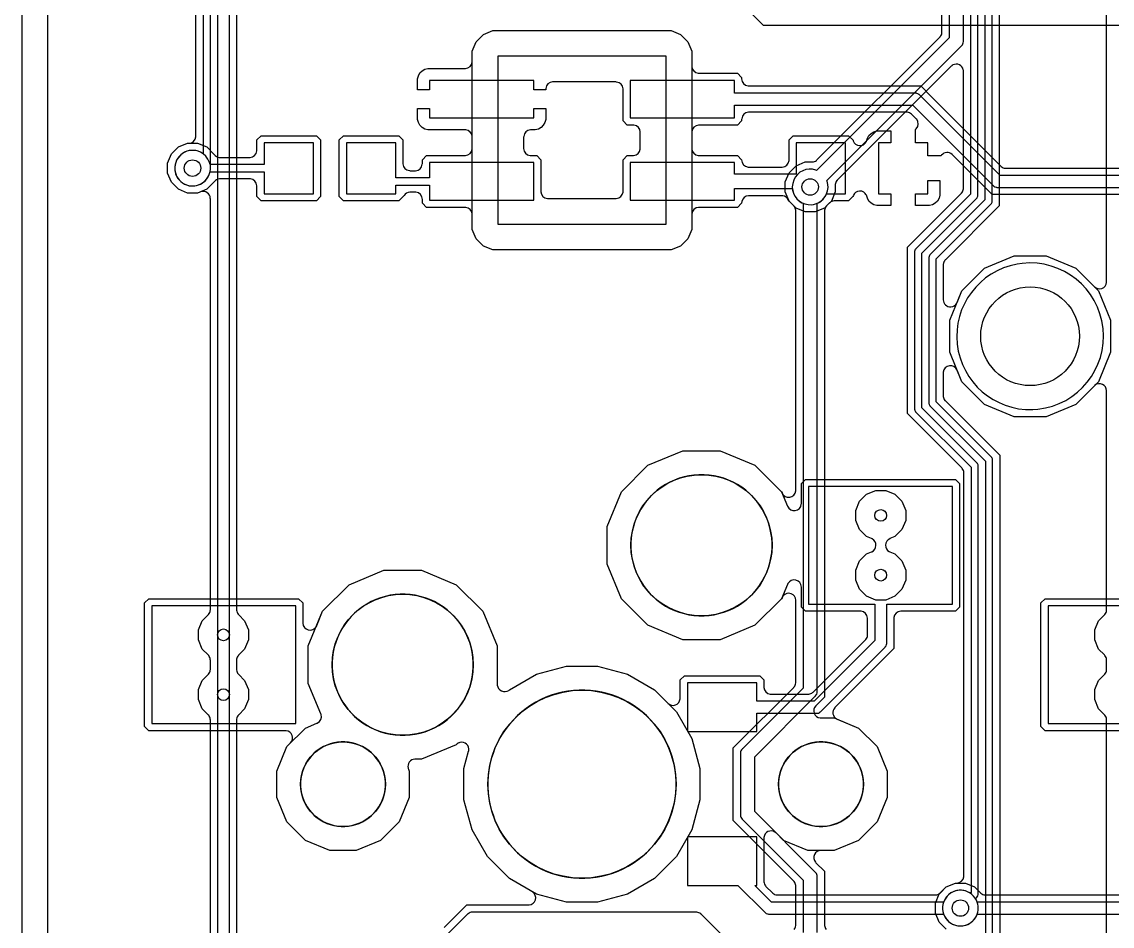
# Model space of a CAD drawing. Header units: millimetres. Extents: x 7.1 to 88.1, y 7.1 to 104.8.
# Drawn here: x 7.14 to 30.32, y 35.08 to 54.31 of the extents above; entities that cross this region are included whole.
import ezdxf

# ---------------------------------------------------------------- set-up
doc = ezdxf.new("R2010")
doc.units = ezdxf.units.MM

msp = doc.modelspace()

# ---------------------------------------------------------------- linework, layer by layer
at = {"layer": '16_copper'}
for points in [[(7.69, 81.446), (7.69, 10.384)], [(35.831, 54.236), (22.911, 54.236), (22.347, 54.799)], [(31.797, 39.238), (28.894, 39.238), (28.805, 39.327), (28.805, 41.953), (28.894, 42.042), (32.078, 42.042)]]:
    msp.add_lwpolyline(points, dxfattribs=at)
for points in [[(34.554, 50.638), (27.767, 50.638), (26.917, 51.488), (26.916, 51.489), (26.915, 51.49, 0.428932), (26.694, 51.479), (26.686, 51.468), (26.68, 51.459), (26.403, 51.459), (26.403, 51.737), (26.141, 51.737), (26.141, 52.024), (26.146, 52.029), (26.156, 52.038, 0.377311), (26.164, 52.239), (26.154, 52.251), (26.062, 52.343), (26.057, 52.347), (26.053, 52.351, 0.153125), (25.97, 52.387), (25.954, 52.388), (22.596, 52.388), (22.592, 52.387), (22.588, 52.388, 0.370187), (22.444, 52.251), (22.443, 52.235), (22.443, 52.204), (22.354, 52.115), (21.534, 52.115), (21.531, 52.114), (21.527, 52.115, 0.370187), (21.383, 51.978), (21.382, 51.962), (21.382, 51.622), (21.382, 51.618), (21.382, 51.614, 0.370187), (21.519, 51.47), (21.534, 51.47), (22.354, 51.47), (22.443, 51.38), (22.443, 51.374, 0.384459), (22.58, 51.223), (22.596, 51.222), (23.298, 51.222), (23.302, 51.222), (23.306, 51.222, 0.370187), (23.45, 51.359), (23.451, 51.374), (23.451, 51.8), (23.54, 51.889), (24.716, 51.889), (24.811, 51.795), (24.812, 51.791), (24.815, 51.78, 0.643696), (25.091, 51.758), (25.095, 51.768), (25.1, 51.778), (25.102, 51.784), (25.103, 51.786), (25.104, 51.788), (25.105, 51.793), (25.116, 51.835), (25.15, 51.893), (25.197, 51.94), (25.255, 51.974), (25.32, 51.991), (25.616, 51.991), (25.616, 51.737), (25.353, 51.737), (25.353, 50.657), (25.616, 50.657), (25.616, 50.403), (25.32, 50.403), (25.255, 50.42), (25.197, 50.454), (25.15, 50.501), (25.116, 50.559), (25.105, 50.601, 0.13492), (25.056, 50.678), (25.047, 50.684), (25.039, 50.691, 0.313608), (24.865, 50.682), (24.861, 50.679), (24.858, 50.676, 0.135176), (24.81, 50.599), (24.81, 50.598), (24.716, 50.504), (24.418, 50.504), (24.412, 50.504), (24.407, 50.504, 0.153128), (24.322, 50.47), (24.31, 50.46), (24.201, 50.35), (24.006, 50.269), (23.794, 50.269), (23.599, 50.35), (23.45, 50.499), (23.442, 50.518, 0.275544), (23.317, 50.612), (23.302, 50.612), (22.596, 50.612), (22.592, 50.612), (22.588, 50.612, 0.334692), (22.448, 50.494), (22.445, 50.483), (22.445, 50.479), (22.444, 50.476), (22.443, 50.46), (22.443, 50.454), (22.354, 50.365), (21.534, 50.365), (21.531, 50.364), (21.527, 50.365, 0.370187), (21.383, 50.228), (21.382, 50.212), (21.382, 49.898), (21.299, 49.697), (21.145, 49.543), (20.945, 49.46), (17.155, 49.46), (16.955, 49.543), (16.801, 49.697), (16.718, 49.898), (16.718, 50.212), (16.718, 50.215), (16.718, 50.217), (16.718, 50.218), (16.718, 50.22, 0.370187), (16.581, 50.364), (16.566, 50.365), (15.746, 50.365), (15.657, 50.454), (15.657, 50.536, 0.384459), (15.52, 50.688), (15.504, 50.689), (15.397, 50.689), (15.393, 50.688), (15.389, 50.688, 0.237943), (15.268, 50.617), (15.268, 50.617), (15.155, 50.504), (13.979, 50.504), (13.89, 50.594), (13.89, 51.8), (13.979, 51.889), (15.155, 51.889), (15.245, 51.8), (15.245, 51.298), (15.245, 51.294), (15.245, 51.291, 0.370187), (15.381, 51.147), (15.397, 51.146), (15.504, 51.146), (15.508, 51.146), (15.512, 51.146, 0.370187), (15.656, 51.283), (15.657, 51.298), (15.657, 51.38), (15.746, 51.47), (16.566, 51.47), (16.569, 51.47), (16.573, 51.47, 0.370187), (16.717, 51.606), (16.718, 51.622), (16.718, 51.861), (16.718, 51.865), (16.718, 51.868, 0.370187), (16.581, 52.012), (16.566, 52.013), (15.776, 52.013), (15.711, 52.03), (15.653, 52.064), (15.606, 52.111), (15.572, 52.169), (15.555, 52.234), (15.555, 52.467), (15.809, 52.467), (15.809, 52.267), (18.025, 52.267), (18.025, 52.467), (18.279, 52.467), (18.279, 52.234), (18.262, 52.169), (18.228, 52.111), (18.181, 52.064), (18.123, 52.03), (18.058, 52.013), (17.963, 52.013), (17.959, 52.013), (17.955, 52.013, 0.370187), (17.811, 51.876), (17.81, 51.861), (17.81, 51.622), (17.811, 51.618), (17.81, 51.614, 0.370187), (17.947, 51.47), (17.963, 51.47), (18.088, 51.47), (18.177, 51.38), (18.177, 50.705), (18.178, 50.701), (18.178, 50.697, 0.370187), (18.314, 50.553), (18.33, 50.552), (19.77, 50.552), (19.774, 50.553), (19.778, 50.553, 0.370187), (19.922, 50.689), (19.923, 50.705), (19.923, 51.38), (20.012, 51.47), (20.137, 51.47), (20.141, 51.47), (20.145, 51.47, 0.370187), (20.289, 51.606), (20.29, 51.622), (20.29, 51.962), (20.289, 51.966), (20.29, 51.97, 0.370187), (20.153, 52.114), (20.137, 52.115), (20.012, 52.115), (19.923, 52.204), (19.923, 52.88), (19.922, 52.883), (19.922, 52.887, 0.370187), (19.786, 53.031), (19.77, 53.032), (18.431, 53.032), (18.428, 53.032), (18.424, 53.032, 0.370187), (18.28, 52.895), (18.279, 52.88), (18.279, 52.867), (18.025, 52.867), (18.025, 53.067), (15.809, 53.067), (15.809, 52.867), (15.555, 52.867), (15.555, 53.101), (15.572, 53.165), (15.606, 53.223), (15.653, 53.27), (15.711, 53.304), (15.776, 53.321), (16.566, 53.321), (16.569, 53.322), (16.573, 53.321, 0.370187), (16.717, 53.458), (16.718, 53.474), (16.718, 53.687), (16.801, 53.887), (16.955, 54.041), (17.155, 54.124), (20.945, 54.124), (21.145, 54.041), (21.299, 53.887), (21.382, 53.687), (21.382, 53.372), (21.382, 53.368), (21.382, 53.364, 0.370187), (21.519, 53.22), (21.534, 53.22), (22.354, 53.22), (22.443, 53.13), (22.443, 53.099, 0.384459), (22.58, 52.947), (22.596, 52.947), (26.249, 52.947), (26.457, 52.738), (26.457, 52.738), (27.954, 51.241), (27.958, 51.238), (27.962, 51.233, 0.153125), (28.046, 51.197), (28.062, 51.197), (34.554, 51.197)], [(34.859, 51.044), (27.935, 51.044), (26.223, 52.757), (26.218, 52.76), (26.215, 52.764, 0.11143), (26.165, 52.79), (26.158, 52.791), (26.148, 52.793), (26.139, 52.793), (26.133, 52.794), (22.291, 52.794), (22.291, 53.067), (20.075, 53.067), (20.075, 52.267), (22.291, 52.267), (22.291, 52.54), (26.08, 52.54), (27.793, 50.827), (27.797, 50.824), (27.801, 50.82, 0.11143), (27.851, 50.794), (27.858, 50.793), (27.868, 50.791), (27.876, 50.791), (27.883, 50.79), (34.859, 50.79)], [(16.118, 35.049), (16.377, 35.308), (16.377, 35.308), (16.6, 35.531), (17.914, 35.531), (17.921, 35.532), (17.927, 35.532, 0.695637), (18.003, 35.807), (17.99, 35.816), (17.51, 36.093), (17.043, 36.56), (16.713, 37.132), (16.542, 37.77), (16.542, 38.43), (16.641, 38.799), (16.642, 38.805), (16.644, 38.811, 0.541065), (16.458, 38.986), (16.452, 38.985), (16.443, 38.982), (16.435, 38.979, 0.063321), (16.397, 38.957), (16.386, 38.946), (16.377, 38.938), (15.639, 38.632), (15.503, 38.632), (15.5, 38.632), (15.497, 38.632, 0.484486), (15.356, 38.439), (15.357, 38.436), (15.362, 38.421), (15.379, 38.38), (15.379, 37.82), (15.164, 37.302), (14.768, 36.906), (14.25, 36.691), (13.69, 36.691), (13.172, 36.906), (12.776, 37.302), (12.561, 37.82), (12.561, 38.38), (12.776, 38.898), (12.855, 38.977), (12.856, 38.978), (12.857, 38.979), (12.857, 38.98), (12.858, 38.98, 0.622974), (12.763, 39.237), (12.747, 39.238), (9.844, 39.238), (9.755, 39.327), (9.755, 41.953), (9.844, 42.042), (13.028, 42.042), (13.117, 41.953), (13.117, 41.529), (13.117, 41.528), (13.117, 41.527, 0.773611), (13.404, 41.456), (13.411, 41.471), (13.538, 41.777), (14.103, 42.342), (14.841, 42.648), (15.639, 42.648), (16.377, 42.342), (16.942, 41.777), (17.248, 41.039), (17.248, 40.213), (17.248, 40.211), (17.248, 40.209, 0.54334), (17.497, 40.095), (17.508, 40.105), (17.51, 40.107), (18.082, 40.437), (18.72, 40.608), (19.38, 40.608), (20.018, 40.437), (20.59, 40.107), (20.877, 39.82), (20.878, 39.819), (20.88, 39.817, 0.622974), (21.136, 39.912), (21.137, 39.928), (21.137, 40.317), (21.226, 40.406), (22.827, 40.406), (22.916, 40.317), (22.916, 40.167), (22.916, 40.163), (22.916, 40.159, 0.370187), (23.053, 40.015), (23.068, 40.014), (23.856, 40.014), (23.862, 40.015), (23.868, 40.015, 0.153128), (23.952, 40.049), (23.964, 40.059), (25.076, 41.171), (25.08, 41.176), (25.084, 41.179, 0.153125), (25.12, 41.263), (25.121, 41.279), (25.121, 41.625), (25.12, 41.629), (25.12, 41.633, 0.370187), (24.984, 41.777), (24.968, 41.778), (23.802, 41.778), (23.713, 41.867), (23.713, 42.291), (23.713, 42.292), (23.713, 42.293, 0.773611), (23.426, 42.364), (23.419, 42.349), (23.292, 42.043), (22.727, 41.478), (21.989, 41.172), (21.191, 41.172), (20.453, 41.478), (19.888, 42.043), (19.582, 42.781), (19.582, 43.579), (19.888, 44.317), (20.453, 44.882), (21.191, 45.188), (21.989, 45.188), (22.727, 44.882), (23.292, 44.317), (23.419, 44.011), (23.42, 44.01), (23.42, 44.009, 0.773607), (23.712, 44.053), (23.713, 44.069), (23.713, 44.493), (23.802, 44.582), (26.986, 44.582), (27.075, 44.493), (27.075, 41.867), (26.986, 41.778), (25.832, 41.778), (25.828, 41.777), (25.824, 41.777, 0.370187), (25.68, 41.641), (25.679, 41.625), (25.679, 40.984), (24.426, 39.73), (24.424, 39.728), (24.422, 39.726, 0.490281), (24.461, 39.489), (24.475, 39.482), (24.928, 39.294), (25.324, 38.898), (25.539, 38.38), (25.539, 37.82), (25.324, 37.302), (24.928, 36.906), (24.41, 36.691), (23.85, 36.691), (23.332, 36.906), (23.176, 37.062), (23.175, 37.063), (23.173, 37.064), (23.171, 37.066), (23.171, 37.066), (23.171, 37.066), (23.163, 37.072), (23.152, 37.081, 0.562966), (22.917, 36.969), (22.916, 36.954), (22.916, 36.034), (22.916, 36.031, 0.007349), (22.916, 36.026), (22.916, 36.022, 0.153128), (22.95, 35.938), (22.961, 35.926), (23.098, 35.789), (23.102, 35.785), (23.106, 35.781, 0.153125), (23.19, 35.745), (23.205, 35.744), (26.559, 35.744), (26.565, 35.745), (26.571, 35.745, 0.153128), (26.655, 35.779), (26.667, 35.789), (26.793, 35.915), (26.988, 35.996), (27.199, 35.996), (27.394, 35.915), (27.52, 35.789), (27.524, 35.785), (27.528, 35.781, 0.153125), (27.612, 35.745), (27.627, 35.744), (36.595, 35.744)], [(41.77, 35.592), (27.45, 35.592), (27.433, 35.633, 0.621842), (26.753, 35.633), (26.736, 35.592), (23.079, 35.592), (22.725, 35.947), (22.764, 35.947), (22.764, 36.983), (21.29, 36.983), (21.29, 35.947), (22.365, 35.947), (22.937, 35.375), (22.941, 35.372), (22.945, 35.368, 0.11143), (22.994, 35.342), (23.002, 35.341), (23.011, 35.339), (23.02, 35.339), (23.027, 35.338), (26.736, 35.338), (26.753, 35.297, 0.621842), (27.433, 35.297), (27.45, 35.338), (78.177, 35.338)], [(22.163, 34.752), (21.581, 35.334), (21.577, 35.338), (21.573, 35.342, 0.153125), (21.489, 35.378), (21.473, 35.379), (16.727, 35.379), (16.721, 35.378), (16.715, 35.379, 0.153128), (16.63, 35.345), (16.619, 35.334), (16.092, 34.808)]]:
    msp.add_lwpolyline(points, format="xyb", dxfattribs=at)
for points in [[(12.229, 50.504), (12.14, 50.594), (12.14, 50.819), (12.139, 50.823), (12.14, 50.827, 0.370187), (12.003, 50.971), (11.987, 50.971), (11.354, 50.971), (11.349, 50.971), (11.344, 50.971, 0.199778), (11.237, 50.917), (11.232, 50.909), (11.073, 50.75), (10.878, 50.669), (10.667, 50.669), (10.472, 50.75), (10.323, 50.899), (10.242, 51.094), (10.242, 51.306), (10.323, 51.501), (10.472, 51.65), (10.667, 51.731), (10.878, 51.731), (11.073, 51.65), (11.23, 51.493), (11.231, 51.492), (11.233, 51.488, 0.200012), (11.338, 51.429), (11.354, 51.429), (11.987, 51.429), (11.991, 51.429), (11.995, 51.429, 0.370187), (12.139, 51.565), (12.14, 51.581), (12.14, 51.8), (12.229, 51.889), (13.405, 51.889), (13.495, 51.8), (13.495, 50.594), (13.405, 50.504)], [(13.342, 51.737), (12.292, 51.737), (12.292, 51.276), (11.144, 51.276), (11.131, 51.322, 1), (10.414, 51.078), (10.432, 51.032, 0.714263), (11.144, 51.124), (12.292, 51.124), (12.292, 50.657), (13.342, 50.657)], [(23.974, 50.428, 0.233169), (24.24, 50.632), (24.25, 50.657), (24.653, 50.657), (24.653, 51.737), (23.603, 51.737), (23.603, 51.07), (22.291, 51.07), (22.291, 51.317), (20.075, 51.317), (20.075, 50.517), (22.291, 50.517), (22.291, 50.765), (23.523, 50.765), (23.528, 50.726, 0.376373), (23.925, 50.422)], [(28.742, 46.075, 1), (28.408, 49.175), (28.298, 49.159, 0.931033), (28.631, 46.067)], [(22.764, 39.608), (24.035, 39.608), (24.04, 39.609), (24.046, 39.608, 0.111436), (24.099, 39.625), (24.105, 39.63), (24.113, 39.635), (24.12, 39.641), (24.125, 39.645), (25.49, 41.01), (25.493, 41.014), (25.497, 41.018, 0.11143), (25.523, 41.068), (25.524, 41.075), (25.526, 41.085), (25.526, 41.094), (25.527, 41.1), (25.527, 41.93), (26.923, 41.93), (26.923, 44.43), (23.865, 44.43), (23.865, 41.93), (25.273, 41.93), (25.273, 41.153), (23.982, 39.862), (22.764, 39.862), (22.764, 40.254), (21.29, 40.254), (21.29, 39.217), (22.764, 39.217)]]:
    msp.add_lwpolyline(points, format="xyb", close=True, dxfattribs=at)
for points in [[(18.025, 51.317), (15.809, 51.317), (15.809, 50.993), (15.092, 50.993), (15.092, 51.737), (14.042, 51.737), (14.042, 50.657), (15.092, 50.657), (15.092, 50.841), (15.809, 50.841), (15.809, 50.517), (18.025, 50.517)], [(26.141, 50.403), (26.141, 50.657), (26.403, 50.657), (26.403, 50.934), (26.657, 50.934), (26.657, 50.623), (26.64, 50.559), (26.606, 50.501), (26.559, 50.454), (26.501, 50.42), (26.437, 50.403)], [(28.235, 45.915), (27.606, 46.175), (27.125, 46.656), (26.865, 47.285), (26.865, 47.965), (27.125, 48.594), (27.606, 49.075), (28.235, 49.335), (28.915, 49.335), (29.544, 49.075), (30.025, 48.594), (30.285, 47.965), (30.285, 47.285), (30.025, 46.656), (29.544, 46.175), (28.915, 45.915)], [(12.965, 41.89), (9.907, 41.89), (9.907, 39.39), (12.965, 39.39)], [(32.015, 41.89), (28.957, 41.89), (28.957, 39.39), (32.015, 39.39)]]:
    msp.add_lwpolyline(points, close=True, dxfattribs=at)
at = {"layer": '1_copper'}
for points in [[(11.303, 83.911), (11.303, 20.955), (11.306, 20.927, 0.785533), (11.553, 20.923), (11.557, 20.955), (11.557, 83.859)], [(23.558, 35.009, 0.153125), (23.594, 35.093), (23.595, 35.109), (23.595, 35.933), (23.595, 35.938), (23.595, 35.944, 0.153128), (23.561, 36.029), (23.551, 36.041), (22.264, 37.327), (22.264, 38.873), (23.551, 40.159), (23.554, 40.164), (23.558, 40.168, 0.153125), (23.594, 40.252), (23.595, 40.267), (23.595, 42.008), (23.595, 42.009), (23.595, 42.01, 0.693282), (23.327, 42.106), (23.326, 42.106), (23.318, 42.094), (23.31, 42.082, 0.00268), (23.309, 42.08), (23.302, 42.066), (23.292, 42.043), (22.727, 41.478), (21.989, 41.172), (21.191, 41.172), (20.453, 41.478), (19.888, 42.043), (19.582, 42.781), (19.582, 43.579), (19.888, 44.317), (20.453, 44.882), (21.191, 45.188), (21.989, 45.188), (22.727, 44.882), (23.292, 44.317), (23.302, 44.294, 0.778625), (23.594, 44.337), (23.595, 44.352), (23.595, 50.291), (23.595, 50.297), (23.595, 50.303, 0.153128), (23.561, 50.387), (23.551, 50.399), (23.45, 50.499), (23.369, 50.694), (23.369, 50.906), (23.45, 51.101), (23.599, 51.25), (23.794, 51.331), (23.936, 51.331), (23.942, 51.331), (23.948, 51.331, 0.153128), (24.033, 51.365), (24.044, 51.375), (26.656, 53.987), (26.66, 53.992), (26.664, 53.996, 0.153125), (26.7, 54.08), (26.701, 54.095), (26.701, 71.893)], [(26.853, 71.767), (26.853, 53.969), (24.037, 51.153), (24.022, 51.159, 0.936602), (23.732, 50.46), (23.748, 50.454), (23.748, 40.141), (22.461, 38.854), (22.457, 38.85), (22.453, 38.846, 0.153125), (22.417, 38.762), (22.416, 38.747), (22.416, 37.453), (22.417, 37.448), (22.417, 37.442, 0.153128), (22.451, 37.357), (22.461, 37.346), (23.748, 36.059), (23.748, 34.946)], [(24.052, 34.946), (24.052, 36.122), (24.052, 36.128), (24.052, 36.134, 0.153128), (24.018, 36.218), (24.008, 36.23), (22.721, 37.516), (22.721, 38.684), (24.008, 39.97), (24.011, 39.975), (24.016, 39.978, 0.153125), (24.052, 40.062), (24.052, 40.078), (24.052, 50.454), (24.068, 50.46, 0.376373), (24.259, 50.922), (24.253, 50.937), (27.114, 53.798), (27.117, 53.802), (27.121, 53.806, 0.153125), (27.157, 53.89), (27.158, 53.906), (27.158, 71.704)], [(27.311, 71.609), (27.311, 50.649), (26.141, 49.48), (26.136, 49.473), (26.131, 49.467, 0.087651), (26.121, 49.442), (26.12, 49.435), (26.119, 49.426), (26.119, 46.074), (26.12, 46.065), (26.121, 46.057, 0.087654), (26.131, 46.032), (26.136, 46.027), (26.141, 46.02), (27.319, 44.842), (27.319, 35.799), (27.302, 35.781), (27.261, 35.805, 1), (26.926, 35.125), (26.971, 35.106, 0.09849), (27.118, 35.087), (27.167, 35.093, 0.493145), (27.433, 35.633), (27.41, 35.674, 0.311188), (27.47, 35.751), (27.47, 35.758), (27.471, 35.767), (27.471, 44.874), (27.47, 44.882), (27.47, 44.891, 0.087654), (27.459, 44.915), (27.454, 44.921), (27.449, 44.928), (26.271, 46.105), (26.271, 49.395), (27.441, 50.564), (27.446, 50.571), (27.451, 50.577, 0.087651), (27.461, 50.602), (27.462, 50.609), (27.463, 50.618), (27.463, 71.577)], [(27.615, 71.483), (27.615, 50.523), (26.446, 49.354), (26.441, 49.347), (26.436, 49.341, 0.087651), (26.426, 49.316), (26.425, 49.309), (26.424, 49.3), (26.424, 46.2), (26.425, 46.192), (26.426, 46.183, 0.087654), (26.436, 46.159), (26.441, 46.153), (26.446, 46.146), (27.624, 44.968), (27.624, 16.773)], [(27.776, 16.674), (27.776, 45), (27.775, 45.008), (27.774, 45.017, 0.087654), (27.764, 45.041), (27.759, 45.047), (27.754, 45.054), (26.576, 46.232), (26.576, 49.268), (27.745, 50.438), (27.751, 50.445), (27.756, 50.451, 0.087651), (27.766, 50.476), (27.767, 50.483), (27.768, 50.492), (27.768, 71.451)], [(27.92, 67.102), (27.92, 50.397), (26.773, 49.25), (26.772, 49.249), (26.771, 49.248, 0.045516), (26.754, 49.226), (26.753, 49.224), (26.752, 49.223), (26.751, 49.221), (26.748, 49.216, 0.031917), (26.739, 49.199), (26.739, 49.196), (26.739, 49.196), (26.738, 49.195), (26.738, 49.193), (26.736, 49.188, 0.050692), (26.729, 49.158), (26.729, 49.142), (26.729, 48.403), (26.729, 48.402), (26.729, 48.401, 0.425229), (26.889, 48.251), (26.89, 48.251), (26.891, 48.251, 0.258807), (27.015, 48.331), (27.022, 48.345), (27.125, 48.594), (27.606, 49.075), (28.235, 49.335), (28.915, 49.335), (29.544, 49.075), (29.94, 48.678), (29.942, 48.677), (29.943, 48.676, 0.622974), (30.2, 48.771), (30.201, 48.786), (30.201, 58.52)], [(10.998, 58.52), (10.998, 51.503), (10.983, 51.515, 1), (10.562, 50.885), (10.605, 50.86, 0.493145), (11.144, 51.126), (11.151, 51.175), (11.151, 58.551)], [(11.709, 58.52), (11.709, 41.81), (11.71, 41.805), (11.71, 41.799, 0.153131), (11.744, 41.714), (11.754, 41.702), (11.88, 41.576), (11.961, 41.381), (11.961, 41.169), (11.88, 40.974), (11.754, 40.848), (11.75, 40.843), (11.746, 40.839, 0.153125), (11.71, 40.755), (11.709, 40.74), (11.709, 40.54), (11.71, 40.535), (11.71, 40.529, 0.153131), (11.744, 40.444), (11.754, 40.432), (11.88, 40.306), (11.961, 40.111), (11.961, 39.899), (11.88, 39.704), (11.754, 39.578), (11.75, 39.573), (11.746, 39.569, 0.153125), (11.71, 39.485), (11.709, 39.47), (11.709, 22.76)], [(11.151, 22.76), (11.151, 39.47), (11.15, 39.475), (11.15, 39.481, 0.153131), (11.116, 39.566), (11.106, 39.578), (10.98, 39.704), (10.899, 39.899), (10.899, 40.111), (10.98, 40.306), (11.106, 40.432), (11.11, 40.437), (11.114, 40.441, 0.153125), (11.15, 40.525), (11.151, 40.54), (11.151, 40.74), (11.15, 40.745), (11.15, 40.751, 0.153131), (11.116, 40.836), (11.106, 40.848), (10.98, 40.974), (10.899, 41.169), (10.899, 41.381), (10.98, 41.576), (11.106, 41.702), (11.11, 41.707), (11.114, 41.711, 0.153125), (11.15, 41.795), (11.151, 41.81), (11.151, 50.554), (11.15, 50.557), (11.15, 50.56, 0.490278), (10.955, 50.7), (10.94, 50.695), (10.878, 50.669), (10.667, 50.669), (10.472, 50.75), (10.323, 50.899), (10.242, 51.094), (10.242, 51.306), (10.323, 51.501), (10.472, 51.65), (10.667, 51.731), (10.693, 51.731, 0.384459), (10.845, 51.867), (10.846, 51.883), (10.846, 58.394)], [(26.793, 35.015), (26.643, 35.164), (26.563, 35.359), (26.563, 35.571), (26.643, 35.766), (26.793, 35.915), (26.988, 35.996), (27.014, 35.996, 0.384459), (27.166, 36.132), (27.167, 36.148), (27.167, 44.716), (27.166, 44.722), (27.166, 44.727, 0.153128), (27.132, 44.812), (27.122, 44.824), (25.967, 45.979), (25.967, 49.521), (26.145, 49.699), (26.145, 49.699), (27.114, 50.668), (27.117, 50.672), (27.121, 50.676, 0.153125), (27.157, 50.76), (27.158, 50.776), (27.158, 53.259), (27.158, 53.261), (27.158, 53.263), (27.158, 53.264), (27.158, 53.265), (27.157, 53.27), (27.156, 53.276), (27.155, 53.29, 0.498055), (26.935, 53.394), (26.924, 53.387), (26.917, 53.383), (26.917, 53.383), (26.917, 53.383), (26.913, 53.38, 0.006247), (26.91, 53.377), (26.898, 53.367), (24.475, 50.944), (24.472, 50.94), (24.467, 50.936, 0.153125), (24.431, 50.852), (24.431, 50.836), (24.431, 50.694), (24.35, 50.499), (24.249, 50.399), (24.246, 50.395), (24.242, 50.391, 0.153125), (24.206, 50.307), (24.205, 50.291), (24.205, 39.952), (24.022, 39.769), (24.021, 39.767), (24.019, 39.766, 0.622974), (24.114, 39.51), (24.13, 39.509), (24.41, 39.509), (24.928, 39.294), (25.324, 38.898), (25.539, 38.38), (25.539, 37.82), (25.324, 37.302), (24.928, 36.906), (24.41, 36.691), (24.13, 36.691), (24.128, 36.691), (24.126, 36.691, 0.622974), (24.012, 36.443), (24.022, 36.431), (24.205, 36.248), (24.205, 35.109), (24.205, 35.103), (24.205, 35.097, 0.153128), (24.239, 35.013)], [(30.201, 22.76), (30.201, 39.47), (30.2, 39.475), (30.2, 39.481, 0.153131), (30.166, 39.566), (30.156, 39.578), (30.03, 39.704), (29.949, 39.899), (29.949, 40.111), (30.03, 40.306), (30.156, 40.432), (30.16, 40.437), (30.164, 40.441, 0.153125), (30.2, 40.525), (30.201, 40.54), (30.201, 40.74), (30.2, 40.745), (30.2, 40.751, 0.153131), (30.166, 40.836), (30.156, 40.848), (30.03, 40.974), (29.949, 41.169), (29.949, 41.381), (30.03, 41.576), (30.156, 41.702), (30.16, 41.707), (30.164, 41.711, 0.153125), (30.2, 41.795), (30.201, 41.81), (30.201, 46.464), (30.2, 46.466), (30.201, 46.468, 0.622974), (29.952, 46.582), (29.94, 46.572), (29.544, 46.175), (28.915, 45.915), (28.235, 45.915), (27.606, 46.175), (27.125, 46.656), (27.022, 46.905), (27.021, 46.906), (27.021, 46.907, 0.773607), (26.729, 46.863), (26.729, 46.847), (26.729, 46.358), (26.729, 46.352), (26.729, 46.346, 0.153128), (26.763, 46.262), (26.773, 46.25), (27.929, 45.095), (27.929, 16.797)]]:
    msp.add_lwpolyline(points, format="xyb", dxfattribs=at)
msp.add_lwpolyline([(7.69, 81.446), (7.69, 10.384)], dxfattribs=at)
msp.add_lwpolyline([(17.155, 49.46), (16.955, 49.543), (16.801, 49.697), (16.718, 49.898), (16.718, 53.687), (16.801, 53.887), (16.955, 54.041), (17.155, 54.124), (20.945, 54.124), (21.145, 54.041), (21.299, 53.887), (21.382, 53.687), (21.382, 49.898), (21.299, 49.697), (21.145, 49.543), (20.945, 49.46)], close=True, dxfattribs=at)
for points in [[(28.742, 46.075, 1), (28.408, 49.175), (28.298, 49.159, 0.931033), (28.631, 46.067)], [(25.294, 42.014), (25.099, 42.095), (24.95, 42.244), (24.869, 42.439), (24.869, 42.651), (24.95, 42.846), (25.099, 42.995), (25.204, 43.039), (25.206, 43.04), (25.208, 43.041, 0.622972), (25.219, 43.314), (25.204, 43.321), (25.099, 43.365), (24.95, 43.514), (24.869, 43.709), (24.869, 43.921), (24.95, 44.116), (25.099, 44.265), (25.294, 44.346), (25.506, 44.346), (25.701, 44.265), (25.85, 44.116), (25.931, 43.921), (25.931, 43.709), (25.85, 43.514), (25.701, 43.365), (25.595, 43.321), (25.594, 43.32), (25.592, 43.319, 0.622972), (25.581, 43.046), (25.595, 43.039), (25.701, 42.995), (25.85, 42.846), (25.931, 42.651), (25.931, 42.439), (25.85, 42.244), (25.701, 42.095), (25.506, 42.014)], [(18.72, 35.592), (18.082, 35.763), (17.51, 36.093), (17.043, 36.56), (16.713, 37.132), (16.542, 37.77), (16.542, 38.43), (16.641, 38.799), (16.642, 38.805), (16.644, 38.811, 0.541052), (16.458, 38.986), (16.452, 38.985), (16.443, 38.982), (16.435, 38.979, 0.063321), (16.397, 38.957), (16.386, 38.946), (16.377, 38.938), (15.639, 38.632), (15.503, 38.632), (15.5, 38.632), (15.497, 38.632, 0.484479), (15.356, 38.439), (15.357, 38.436), (15.362, 38.421), (15.379, 38.38), (15.379, 37.82), (15.164, 37.302), (14.768, 36.906), (14.25, 36.691), (13.69, 36.691), (13.172, 36.906), (12.776, 37.302), (12.561, 37.82), (12.561, 38.38), (12.776, 38.898), (13.172, 39.294), (13.417, 39.396), (13.42, 39.398), (13.424, 39.399, 0.370187), (13.505, 39.58), (13.499, 39.595), (13.232, 40.241), (13.232, 41.039), (13.538, 41.777), (14.103, 42.342), (14.841, 42.648), (15.639, 42.648), (16.377, 42.342), (16.942, 41.777), (17.248, 41.039), (17.248, 40.213), (17.248, 40.211), (17.248, 40.209, 0.54334), (17.497, 40.095), (17.508, 40.105), (17.51, 40.107), (18.082, 40.437), (18.72, 40.608), (19.38, 40.608), (20.018, 40.437), (20.59, 40.107), (21.057, 39.64), (21.387, 39.068), (21.558, 38.43), (21.558, 37.77), (21.387, 37.132), (21.057, 36.56), (20.59, 36.093), (20.018, 35.763), (19.38, 35.592)]]:
    msp.add_lwpolyline(points, format="xyb", close=True, dxfattribs=at)
at = {"layer": 'drills_NPTH'}
for centre, radius in [((21.59, 43.18), 1.5), ((15.24, 40.64), 1.5), ((19.05, 38.1), 2), ((13.97, 38.1), 0.901), ((24.13, 38.1), 0.901)]:
    msp.add_circle(centre, radius, dxfattribs=at)
at = {"layer": 'drills_PTH'}
for centre in [(25.4, 43.815), (25.4, 42.545), (11.43, 41.275), (11.43, 40.005)]:
    msp.add_circle(centre, 0.125, dxfattribs=at)
at = {"layer": 'drills_via_1_16'}
for centre, radius in [((10.772, 51.2), 0.175), ((23.9, 50.8), 0.175), ((28.575, 47.625), 1.05), ((27.093, 35.465), 0.175)]:
    msp.add_circle(centre, radius, dxfattribs=at)
at = {"layer": 'holes'}
for points in [[(17.264, 50.006), (20.836, 50.006), (20.836, 53.578), (17.264, 53.578), (17.264, 50.006)], [(20.09, 43.126), (20.098, 43.02), (20.113, 42.913), (20.136, 42.809), (20.166, 42.706), (20.203, 42.606), (20.248, 42.508), (20.299, 42.414), (20.357, 42.324), (20.421, 42.238), (20.491, 42.157), (20.567, 42.081), (20.648, 42.011), (20.734, 41.947), (20.824, 41.889), (20.918, 41.838), (21.016, 41.793), (21.116, 41.756), (21.219, 41.726), (21.324, 41.703), (21.43, 41.688), (21.536, 41.68), (21.644, 41.68), (21.75, 41.688), (21.857, 41.703), (21.961, 41.726), (22.064, 41.756), (22.164, 41.793), (22.262, 41.838), (22.356, 41.889), (22.446, 41.947), (22.532, 42.011), (22.613, 42.081), (22.689, 42.157), (22.759, 42.238), (22.823, 42.324), (22.881, 42.414), (22.932, 42.508), (22.977, 42.606), (23.014, 42.706), (23.044, 42.809), (23.067, 42.913), (23.082, 43.02), (23.09, 43.126), (23.09, 43.234), (23.082, 43.34), (23.067, 43.447), (23.044, 43.551), (23.014, 43.654), (22.977, 43.754), (22.932, 43.852), (22.881, 43.946), (22.823, 44.036), (22.759, 44.122), (22.689, 44.203), (22.613, 44.279), (22.532, 44.349), (22.446, 44.413), (22.356, 44.471), (22.262, 44.522), (22.164, 44.567), (22.064, 44.604), (21.961, 44.634), (21.857, 44.657), (21.75, 44.672), (21.644, 44.68), (21.536, 44.68), (21.43, 44.672), (21.324, 44.657), (21.219, 44.634), (21.116, 44.604), (21.016, 44.567), (20.918, 44.522), (20.824, 44.471), (20.734, 44.413), (20.648, 44.349), (20.567, 44.279), (20.491, 44.203), (20.421, 44.122), (20.357, 44.036), (20.299, 43.946), (20.248, 43.852), (20.203, 43.754), (20.166, 43.654), (20.136, 43.551), (20.113, 43.447), (20.098, 43.34), (20.09, 43.234), (20.09, 43.126)], [(13.74, 40.586), (13.748, 40.48), (13.763, 40.373), (13.786, 40.269), (13.816, 40.166), (13.853, 40.066), (13.898, 39.968), (13.949, 39.874), (14.007, 39.784), (14.071, 39.698), (14.141, 39.617), (14.217, 39.541), (14.298, 39.471), (14.384, 39.407), (14.474, 39.349), (14.568, 39.298), (14.666, 39.253), (14.766, 39.216), (14.869, 39.186), (14.974, 39.163), (15.08, 39.148), (15.186, 39.14), (15.294, 39.14), (15.4, 39.148), (15.507, 39.163), (15.611, 39.186), (15.714, 39.216), (15.814, 39.253), (15.912, 39.298), (16.006, 39.349), (16.096, 39.407), (16.182, 39.471), (16.263, 39.541), (16.339, 39.617), (16.409, 39.698), (16.473, 39.784), (16.531, 39.874), (16.582, 39.968), (16.627, 40.066), (16.664, 40.166), (16.694, 40.269), (16.717, 40.373), (16.732, 40.48), (16.74, 40.586), (16.74, 40.694), (16.732, 40.8), (16.717, 40.907), (16.694, 41.011), (16.664, 41.114), (16.627, 41.214), (16.582, 41.312), (16.531, 41.406), (16.473, 41.496), (16.409, 41.582), (16.339, 41.663), (16.263, 41.739), (16.182, 41.809), (16.096, 41.873), (16.006, 41.931), (15.912, 41.982), (15.814, 42.027), (15.714, 42.064), (15.611, 42.094), (15.507, 42.117), (15.4, 42.132), (15.294, 42.14), (15.186, 42.14), (15.08, 42.132), (14.974, 42.117), (14.869, 42.094), (14.766, 42.064), (14.666, 42.027), (14.568, 41.982), (14.474, 41.931), (14.384, 41.873), (14.298, 41.809), (14.217, 41.739), (14.141, 41.663), (14.071, 41.582), (14.007, 41.496), (13.949, 41.406), (13.898, 41.312), (13.853, 41.214), (13.816, 41.114), (13.786, 41.011), (13.763, 40.907), (13.748, 40.8), (13.74, 40.694), (13.74, 40.586)], [(17.05, 38.04), (17.057, 37.919), (17.072, 37.799), (17.094, 37.68), (17.123, 37.563), (17.159, 37.447), (17.201, 37.334), (17.251, 37.224), (17.307, 37.117), (17.37, 37.014), (17.438, 36.914), (17.513, 36.819), (17.593, 36.729), (17.679, 36.643), (17.769, 36.563), (17.864, 36.488), (17.964, 36.42), (18.067, 36.357), (18.174, 36.301), (18.284, 36.251), (18.397, 36.209), (18.513, 36.173), (18.63, 36.144), (18.749, 36.122), (18.869, 36.107), (18.99, 36.1), (19.11, 36.1), (19.231, 36.107), (19.351, 36.122), (19.47, 36.144), (19.587, 36.173), (19.703, 36.209), (19.816, 36.251), (19.926, 36.301), (20.033, 36.357), (20.136, 36.42), (20.236, 36.488), (20.331, 36.563), (20.421, 36.643), (20.507, 36.729), (20.587, 36.819), (20.662, 36.914), (20.73, 37.014), (20.793, 37.117), (20.849, 37.224), (20.899, 37.334), (20.941, 37.447), (20.977, 37.563), (21.006, 37.68), (21.028, 37.799), (21.043, 37.919), (21.05, 38.04), (21.05, 38.16), (21.043, 38.281), (21.028, 38.401), (21.006, 38.52), (20.977, 38.637), (20.941, 38.753), (20.899, 38.866), (20.849, 38.976), (20.793, 39.083), (20.73, 39.186), (20.662, 39.286), (20.587, 39.381), (20.507, 39.471), (20.421, 39.557), (20.331, 39.637), (20.236, 39.712), (20.136, 39.78), (20.033, 39.843), (19.926, 39.899), (19.816, 39.949), (19.703, 39.991), (19.587, 40.027), (19.47, 40.056), (19.351, 40.078), (19.231, 40.093), (19.11, 40.1), (18.99, 40.1), (18.869, 40.093), (18.749, 40.078), (18.63, 40.056), (18.513, 40.027), (18.397, 39.991), (18.284, 39.949), (18.174, 39.899), (18.067, 39.843), (17.964, 39.78), (17.864, 39.712), (17.769, 39.637), (17.679, 39.557), (17.593, 39.471), (17.513, 39.381), (17.438, 39.286), (17.37, 39.186), (17.307, 39.083), (17.251, 38.976), (17.201, 38.866), (17.159, 38.753), (17.123, 38.637), (17.094, 38.52), (17.072, 38.401), (17.057, 38.281), (17.05, 38.16), (17.05, 38.04)], [(13.069, 38.061), (13.076, 37.982), (13.09, 37.905), (13.11, 37.829), (13.137, 37.755), (13.17, 37.684), (13.21, 37.616), (13.255, 37.551), (13.305, 37.491), (13.361, 37.435), (13.421, 37.385), (13.486, 37.34), (13.554, 37.3), (13.625, 37.267), (13.699, 37.24), (13.775, 37.22), (13.852, 37.206), (13.931, 37.199), (14.009, 37.199), (14.088, 37.206), (14.165, 37.22), (14.241, 37.24), (14.315, 37.267), (14.386, 37.3), (14.454, 37.34), (14.519, 37.385), (14.579, 37.435), (14.635, 37.491), (14.685, 37.551), (14.73, 37.616), (14.77, 37.684), (14.803, 37.755), (14.83, 37.829), (14.85, 37.905), (14.864, 37.982), (14.871, 38.061), (14.871, 38.139), (14.864, 38.218), (14.85, 38.295), (14.83, 38.371), (14.803, 38.445), (14.77, 38.516), (14.73, 38.584), (14.685, 38.649), (14.635, 38.709), (14.579, 38.765), (14.519, 38.815), (14.454, 38.86), (14.386, 38.9), (14.315, 38.933), (14.241, 38.96), (14.165, 38.98), (14.088, 38.994), (14.009, 39.001), (13.931, 39.001), (13.852, 38.994), (13.775, 38.98), (13.699, 38.96), (13.625, 38.933), (13.554, 38.9), (13.486, 38.86), (13.421, 38.815), (13.361, 38.765), (13.305, 38.709), (13.255, 38.649), (13.21, 38.584), (13.17, 38.516), (13.137, 38.445), (13.11, 38.371), (13.09, 38.295), (13.076, 38.218), (13.069, 38.139), (13.069, 38.061)], [(23.229, 38.061), (23.236, 37.982), (23.25, 37.905), (23.27, 37.829), (23.297, 37.755), (23.33, 37.684), (23.37, 37.616), (23.415, 37.551), (23.465, 37.491), (23.521, 37.435), (23.581, 37.385), (23.646, 37.34), (23.714, 37.3), (23.785, 37.267), (23.859, 37.24), (23.935, 37.22), (24.012, 37.206), (24.091, 37.199), (24.169, 37.199), (24.248, 37.206), (24.325, 37.22), (24.401, 37.24), (24.475, 37.267), (24.546, 37.3), (24.614, 37.34), (24.679, 37.385), (24.739, 37.435), (24.795, 37.491), (24.845, 37.551), (24.89, 37.616), (24.93, 37.684), (24.963, 37.755), (24.99, 37.829), (25.01, 37.905), (25.024, 37.982), (25.031, 38.061), (25.031, 38.139), (25.024, 38.218), (25.01, 38.295), (24.99, 38.371), (24.963, 38.445), (24.93, 38.516), (24.89, 38.584), (24.845, 38.649), (24.795, 38.709), (24.739, 38.765), (24.679, 38.815), (24.614, 38.86), (24.546, 38.9), (24.475, 38.933), (24.401, 38.96), (24.325, 38.98), (24.248, 38.994), (24.169, 39.001), (24.091, 39.001), (24.012, 38.994), (23.935, 38.98), (23.859, 38.96), (23.785, 38.933), (23.714, 38.9), (23.646, 38.86), (23.581, 38.815), (23.521, 38.765), (23.465, 38.709), (23.415, 38.649), (23.37, 38.584), (23.33, 38.516), (23.297, 38.445), (23.27, 38.371), (23.25, 38.295), (23.236, 38.218), (23.229, 38.139), (23.229, 38.061)]]:
    msp.add_lwpolyline(points, close=True, dxfattribs=at)
at = {"layer": 'outline'}
msp.add_lwpolyline([(7.144, 102.394), (7.144, 9.525), (7.144, 9.525), (7.153, 9.317), (7.18, 9.112), (7.225, 8.909), (7.287, 8.711), (7.367, 8.519), (7.463, 8.334), (7.574, 8.159), (7.701, 7.994), (7.841, 7.841), (7.994, 7.701), (8.159, 7.574), (8.334, 7.463), (8.519, 7.367), (8.711, 7.287), (8.909, 7.225), (9.112, 7.18), (9.317, 7.153), (9.525, 7.144), (85.725, 7.144)], dxfattribs=at)

doc.saveas('drawing.dxf')
